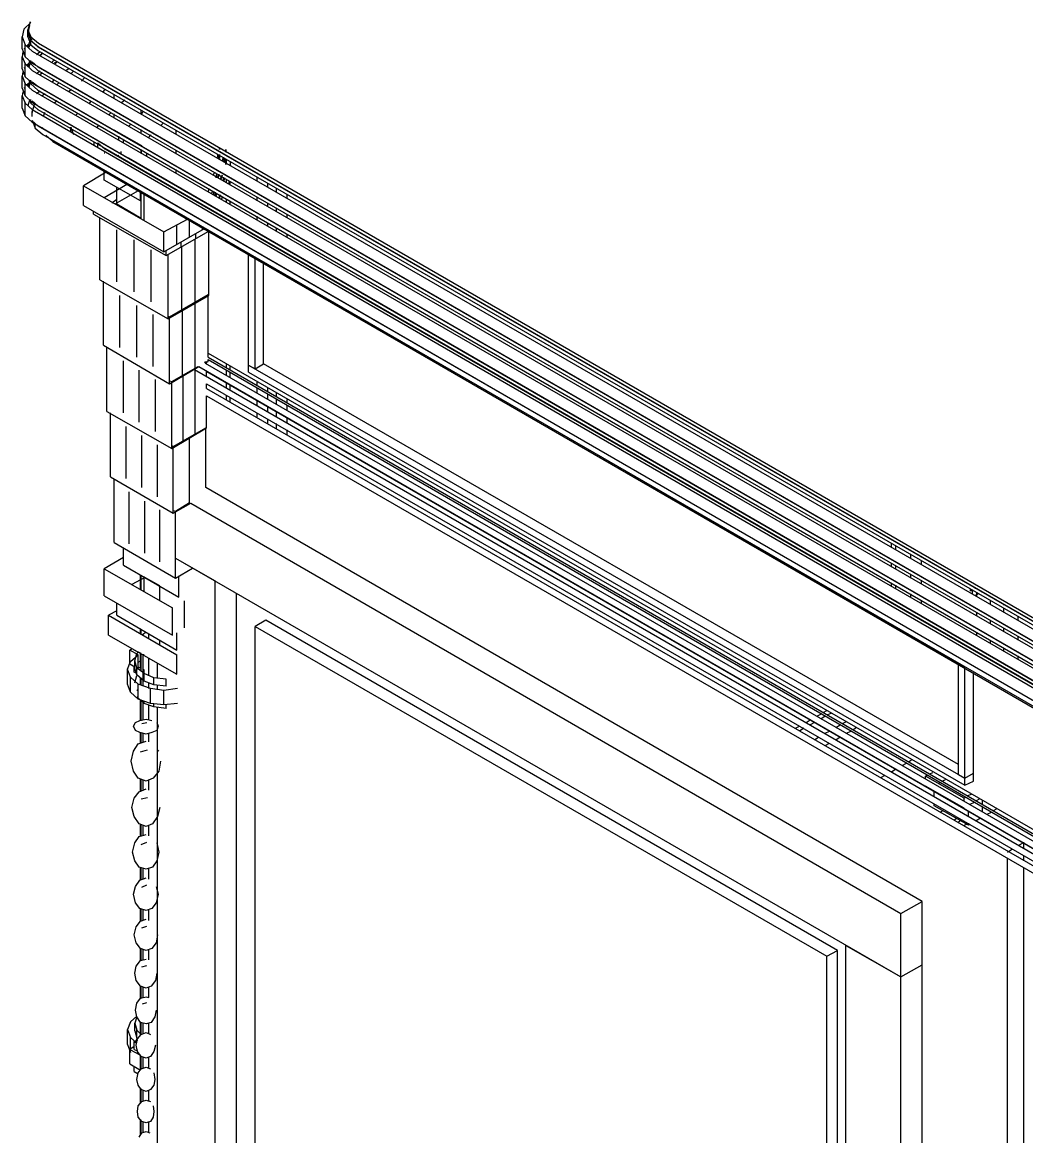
# Model space of a CAD drawing. Header units: inches. Extents: x 0.3 to 16.2, y 0.3 to 11.4.
# Drawn here: x 10.63 to 11.185, y 9.293 to 9.909 of the extents above; entities that cross this region are included whole.
import ezdxf

# ---------------------------------------------------------------- set-up
doc = ezdxf.new("R2010")
doc.units = ezdxf.units.IN
doc.header["$LTSCALE"] = 0.009843
doc.header["$MEASUREMENT"] = 0
doc.layers.add('GEOMETRY', color=7, linetype='Continuous')

msp = doc.modelspace()

# ---------------------------------------------------------------- linework, layer by layer
at = {"layer": 'GEOMETRY'}
for p, q in [((10.63465, 9.90906), (10.63071, 9.90551)), ((10.63425, 9.90945), (10.63307, 9.90512)), ((10.63071, 9.90551), (10.62992, 9.90118)), ((10.63386, 9.90748), (10.63307, 9.90315)), ((10.63307, 9.90512), (10.63465, 9.90118)), ((10.63307, 9.90512), (10.63465, 9.90118)), ((10.63307, 9.90315), (10.63307, 9.90512)), ((10.63307, 9.90315), (10.63465, 9.89921)), ((10.63307, 9.90315), (10.63465, 9.89921)), ((10.63307, 9.90315), (10.63465, 9.89921)), ((10.63307, 9.90118), (10.63307, 9.90315)), ((10.62992, 9.90118), (10.6315, 9.89685)), ((10.62992, 9.90118), (10.6315, 9.89685)), ((10.62992, 9.89449), (10.62992, 9.90118)), ((10.6315, 9.89016), (10.6315, 9.89685)), ((10.6315, 9.89685), (10.63543, 9.89331)), ((10.6315, 9.89685), (10.63543, 9.89331)), ((10.63465, 9.89843), (10.63228, 9.89606)), ((10.63307, 9.90118), (10.63465, 9.89685)), ((10.63386, 9.89843), (10.63307, 9.89528)), ((10.63386, 9.89646), (10.63346, 9.89528)), ((10.63583, 9.90039), (10.63386, 9.89843)), ((10.63465, 9.89724), (10.63386, 9.89646)), ((10.63465, 9.89921), (10.63465, 9.90118)), ((10.63465, 9.90118), (10.63898, 9.89764)), ((10.63465, 9.90118), (10.63898, 9.89764)), ((10.63465, 9.89921), (10.63898, 9.89567)), ((10.63465, 9.89685), (10.63465, 9.89921)), ((10.63465, 9.89921), (10.63858, 9.89567)), ((10.63465, 9.89921), (10.63858, 9.89567)), ((10.63543, 9.89882), (10.63465, 9.89843)), ((10.63465, 9.89685), (10.63858, 9.8937)), ((10.63583, 9.89843), (10.63543, 9.89803)), ((10.63858, 9.89567), (12.9437, 8.56496)), ((10.63858, 9.89567), (12.9437, 8.56496)), ((10.63898, 9.89764), (12.9437, 8.56693)), ((10.63898, 9.89764), (12.9437, 8.56693)), ((10.63898, 9.89567), (12.9437, 8.56496)), ((10.62992, 9.89449), (10.6315, 9.89016)), ((10.63031, 9.89291), (10.62992, 9.89016)), ((10.62992, 9.89016), (10.6315, 9.88622)), ((10.62992, 9.89016), (10.6315, 9.88622)), ((10.62992, 9.88346), (10.62992, 9.89016)), ((10.6315, 9.89488), (10.63071, 9.89449)), ((10.6315, 9.89016), (10.63543, 9.88661)), ((10.63543, 9.89331), (12.94331, 8.56102)), ((10.63543, 9.89331), (12.94331, 8.56102)), ((10.63976, 9.89291), (10.6378, 9.89134)), ((10.63858, 9.8937), (12.9437, 8.56299)), ((10.64134, 9.89213), (10.63976, 9.89094)), ((10.64094, 9.89213), (10.63976, 9.89094)), ((10.64134, 9.89409), (10.64134, 9.89409)), ((10.64291, 9.89331), (10.64252, 9.89331)), ((10.64252, 9.89331), (10.64252, 9.89331)), ((10.64921, 9.88976), (10.64921, 9.88937)), ((10.65236, 9.89016), (10.65236, 9.88976)), ((10.62992, 9.88346), (10.6315, 9.87913)), ((10.6315, 9.88425), (10.63071, 9.88386)), ((10.6315, 9.87913), (10.6315, 9.88622)), ((10.6315, 9.88622), (10.63543, 9.88268)), ((10.6315, 9.88622), (10.63543, 9.88268)), ((10.63465, 9.8874), (10.63228, 9.88543)), ((10.63386, 9.8878), (10.63307, 9.88465)), ((10.63386, 9.88583), (10.63346, 9.88425)), ((10.63386, 9.88819), (10.63465, 9.88622)), ((10.63425, 9.8878), (10.63386, 9.8878)), ((10.63465, 9.88622), (10.63386, 9.88583)), ((10.63465, 9.88622), (10.63465, 9.88819)), ((10.63504, 9.8878), (10.63465, 9.8874)), ((10.63465, 9.88622), (10.63858, 9.88268)), ((10.63543, 9.8874), (10.63858, 9.88465)), ((10.63543, 9.8874), (10.63858, 9.88465)), ((10.63543, 9.8874), (10.63858, 9.88465)), ((10.63543, 9.88661), (12.94331, 8.55433)), ((10.63858, 9.88465), (12.9437, 8.55394)), ((10.63858, 9.88465), (12.9437, 8.55394)), ((10.63858, 9.88465), (12.9437, 8.55394)), ((10.64764, 9.88819), (10.64646, 9.8874)), ((10.64921, 9.8874), (10.64764, 9.88661)), ((10.64921, 9.8874), (10.64803, 9.88622)), ((10.65079, 9.88858), (10.65079, 9.88858)), ((10.65079, 9.88858), (10.65079, 9.88858)), ((10.65551, 9.88346), (10.65433, 9.88268)), ((10.65591, 9.88386), (10.65551, 9.88346)), ((10.65709, 9.88504), (10.65709, 9.88504)), ((10.65984, 9.88346), (10.65984, 9.88346)), ((10.63031, 9.88189), (10.62992, 9.87953)), ((10.62992, 9.87953), (10.6315, 9.8752)), ((10.62992, 9.87953), (10.6315, 9.8752)), ((10.62992, 9.87283), (10.62992, 9.87953)), ((10.6315, 9.87913), (10.63543, 9.87559)), ((10.63386, 9.87677), (10.63307, 9.87362)), ((10.63386, 9.87717), (10.63465, 9.8752)), ((10.63425, 9.87717), (10.63386, 9.87677)), ((10.63465, 9.8752), (10.63465, 9.87717)), ((10.63504, 9.87677), (10.63465, 9.87638)), ((10.63543, 9.88268), (12.94331, 8.55)), ((10.63543, 9.88268), (12.94331, 8.55)), ((10.63976, 9.88228), (10.6378, 9.88071)), ((10.63858, 9.88268), (12.9437, 8.55197)), ((10.64094, 9.8815), (10.63976, 9.88031)), ((10.64134, 9.8811), (10.63976, 9.88031)), ((10.64764, 9.87756), (10.64646, 9.87638)), ((10.65748, 9.8815), (10.65709, 9.8811)), ((10.65827, 9.88228), (10.65748, 9.8815)), ((10.66457, 9.87874), (10.6626, 9.87677)), ((10.66575, 9.87992), (10.66575, 9.87992)), ((10.62992, 9.87283), (10.6315, 9.8685)), ((10.63031, 9.87087), (10.62992, 9.8685)), ((10.6315, 9.87323), (10.63071, 9.87283)), ((10.6315, 9.8685), (10.6315, 9.8752)), ((10.6315, 9.8752), (10.63543, 9.87165)), ((10.6315, 9.8752), (10.63543, 9.87165)), ((10.63465, 9.87638), (10.63228, 9.87441)), ((10.63386, 9.8748), (10.63346, 9.87323)), ((10.63465, 9.87559), (10.63386, 9.8748)), ((10.63465, 9.8752), (10.63858, 9.87165)), ((10.63543, 9.87638), (10.63858, 9.87402)), ((10.63543, 9.87638), (10.63858, 9.87402)), ((10.63543, 9.87638), (10.63858, 9.87402)), ((10.63543, 9.87559), (12.94331, 8.54331)), ((10.63543, 9.87165), (12.94331, 8.53937)), ((10.63543, 9.87165), (12.94331, 8.53937)), ((10.63976, 9.87126), (10.6378, 9.86969)), ((10.63858, 9.87402), (12.9437, 8.54331)), ((10.63858, 9.87402), (12.9437, 8.54331)), ((10.63858, 9.87402), (12.9437, 8.54331)), ((10.63858, 9.87165), (12.9437, 8.54094)), ((10.65039, 9.87598), (10.64921, 9.8748)), ((10.65709, 9.87205), (10.65551, 9.87087)), ((10.67559, 9.87205), (10.67441, 9.87087)), ((10.67717, 9.87362), (10.67717, 9.87323)), ((10.67835, 9.8748), (10.67835, 9.87441)), ((10.68071, 9.87126), (10.68071, 9.87165)), ((10.62992, 9.8685), (10.6315, 9.86457)), ((10.62992, 9.8685), (10.6315, 9.86457)), ((10.62992, 9.86181), (10.62992, 9.8685)), ((10.6315, 9.8685), (10.63543, 9.86496)), ((10.6315, 9.85748), (10.6315, 9.86457)), ((10.6315, 9.86457), (10.63543, 9.86102)), ((10.6315, 9.86457), (10.63543, 9.86102)), ((10.63386, 9.86614), (10.63307, 9.86299)), ((10.63386, 9.86654), (10.63465, 9.86457)), ((10.63425, 9.86614), (10.63386, 9.86614)), ((10.63465, 9.86457), (10.63465, 9.86654)), ((10.63465, 9.86457), (10.63858, 9.86102)), ((10.63543, 9.86575), (10.63858, 9.86299)), ((10.63543, 9.86575), (10.63858, 9.86299)), ((10.63543, 9.86575), (10.63858, 9.86299)), ((10.63543, 9.86496), (12.94331, 8.53268)), ((10.64252, 9.86969), (10.64094, 9.8685)), ((10.64921, 9.86575), (10.64764, 9.86457)), ((10.66811, 9.86575), (10.66693, 9.86457)), ((10.68071, 9.86732), (10.68071, 9.86929)), ((10.68661, 9.86614), (10.68504, 9.86496)), ((10.6878, 9.86732), (10.6878, 9.86732)), ((10.62992, 9.86181), (10.6315, 9.85748)), ((10.63661, 9.86417), (10.63543, 9.85984)), ((10.63543, 9.86102), (12.94331, 8.52835)), ((10.63543, 9.86102), (12.94331, 8.52835)), ((10.63543, 9.85984), (10.63543, 9.85945)), ((10.63543, 9.85984), (10.63543, 9.85945)), ((10.63543, 9.85709), (10.63543, 9.85984)), ((10.63661, 9.86417), (10.63661, 9.86417)), ((10.63858, 9.86299), (12.9437, 8.53228)), ((10.63858, 9.86299), (12.9437, 8.53228)), ((10.63858, 9.86299), (12.9437, 8.53228)), ((10.63858, 9.86102), (12.9437, 8.53031)), ((10.64213, 9.85945), (10.64173, 9.85748)), ((10.66063, 9.85906), (10.65945, 9.85787)), ((10.66063, 9.85906), (10.66063, 9.85906)), ((10.67913, 9.85945), (10.67795, 9.85827)), ((10.68071, 9.85669), (10.68071, 9.85866)), ((10.69567, 9.86299), (10.69567, 9.86299)), ((10.69567, 9.85906), (10.69567, 9.86063)), ((10.69685, 9.85984), (10.69567, 9.85866)), ((10.69843, 9.86142), (10.69843, 9.86102)), ((10.6315, 9.85748), (10.63543, 9.85394)), ((10.63543, 9.85512), (10.63701, 9.85079)), ((10.63543, 9.85472), (10.63858, 9.85197)), ((10.63543, 9.85394), (12.94331, 8.52165)), ((10.63701, 9.85079), (10.63701, 9.85315)), ((10.67205, 9.85236), (10.67126, 9.85118)), ((10.67323, 9.85394), (10.67323, 9.85394)), ((10.69016, 9.85315), (10.68898, 9.85197)), ((10.70787, 9.85354), (10.70669, 9.85236)), ((10.70906, 9.85512), (10.70906, 9.85512)), ((10.63701, 9.85079), (10.64134, 9.84724)), ((10.63858, 9.85197), (12.9437, 8.52126)), ((10.64094, 9.85118), (10.64134, 9.85039)), ((10.64134, 9.84724), (12.9437, 8.51811)), ((10.64291, 9.84685), (10.64685, 9.84331)), ((10.65669, 9.85118), (10.65827, 9.84724)), ((10.65669, 9.85118), (10.65827, 9.84724)), ((10.65669, 9.84882), (10.65669, 9.85118)), ((10.69606, 9.84094), (10.68071, 9.84961)), ((10.68346, 9.84606), (10.68307, 9.84528)), ((10.69567, 9.84803), (10.69567, 9.85)), ((10.70118, 9.84685), (10.7, 9.84567)), ((10.71496, 9.85157), (10.71496, 9.85157)), ((10.71496, 9.84764), (10.71496, 9.84961)), ((10.64685, 9.84331), (12.9437, 8.51732)), ((10.66969, 9.84094), (10.66969, 9.84291)), ((10.67165, 9.84016), (10.67165, 9.84252)), ((10.67165, 9.84252), (10.67559, 9.83937)), ((10.67165, 9.84252), (10.67559, 9.83937)), ((10.68307, 9.84528), (10.68307, 9.84449)), ((10.68543, 9.84291), (10.68583, 9.84331)), ((10.68583, 9.84252), (10.68583, 9.84449)), ((10.69606, 9.84094), (10.69606, 9.84055)), ((10.6752, 9.83701), (10.67559, 9.83701)), ((10.67559, 9.83937), (12.94567, 8.52835)), ((10.67559, 9.83937), (12.94567, 8.52835)), ((10.67717, 9.83819), (10.67756, 9.83858)), ((10.68268, 9.83583), (10.68346, 9.83465)), ((10.68465, 9.83661), (10.68465, 9.8378)), ((10.68465, 9.83386), (10.68465, 9.83465)), ((10.68858, 9.83425), (12.94685, 8.53031)), ((10.68858, 9.83425), (12.94685, 8.53031)), ((10.69567, 9.83898), (10.69567, 9.83661)), ((10.69567, 9.83701), (10.69567, 9.83898)), ((10.69882, 9.83504), (10.69882, 9.83701)), ((10.71496, 9.83661), (10.71496, 9.83858)), ((10.73819, 9.83858), (10.7378, 9.83819)), ((10.7378, 9.83622), (10.7378, 9.83465)), ((10.73858, 9.83583), (10.73819, 9.83425)), ((10.73858, 9.83819), (10.73858, 9.8378)), ((10.73858, 9.83819), (10.73858, 9.8378)), ((10.73858, 9.83583), (10.73898, 9.83386)), ((10.73898, 9.83976), (10.73898, 9.83898)), ((10.73898, 9.83898), (10.73898, 9.83976)), ((10.73898, 9.8378), (10.73898, 9.8378)), ((10.73898, 9.8378), (10.73898, 9.8378)), ((10.73898, 9.83622), (10.73898, 9.83386)), ((10.73898, 9.83386), (10.73898, 9.83622)), ((10.74094, 9.83465), (10.74055, 9.83268)), ((10.74094, 9.83661), (10.74094, 9.83661)), ((10.74173, 9.83622), (10.74134, 9.83622)), ((10.74134, 9.83425), (10.74134, 9.83268)), ((10.74134, 9.83425), (10.74134, 9.83228)), ((10.74173, 9.83622), (10.74173, 9.83622)), ((10.74173, 9.83622), (10.74213, 9.83583)), ((10.74213, 9.83386), (10.74173, 9.83228)), ((10.74213, 9.83386), (10.74173, 9.83189)), ((10.74213, 9.83622), (10.74213, 9.83583)), ((10.74213, 9.83622), (10.74213, 9.83583)), ((10.74213, 9.83583), (10.74213, 9.83583)), ((10.74213, 9.83583), (10.74213, 9.83583)), ((10.74213, 9.83386), (10.74252, 9.83071)), ((10.74213, 9.83386), (10.74252, 9.83189)), ((10.74213, 9.83386), (10.74252, 9.83189)), ((10.74252, 9.83898), (10.74252, 9.8378)), ((10.74252, 9.8374), (10.74252, 9.83898)), ((10.74252, 9.8378), (10.74252, 9.8374)), ((10.74252, 9.8378), (10.74252, 9.8374)), ((10.74252, 9.8378), (10.74252, 9.8374)), ((10.74291, 9.83543), (10.74291, 9.83543)), ((10.74449, 9.83465), (10.74449, 9.83465)), ((10.74449, 9.83465), (10.74449, 9.83465)), ((10.71496, 9.82598), (10.71496, 9.82795)), ((10.74252, 9.83189), (10.74252, 9.83189)), ((10.74252, 9.83071), (10.74252, 9.83189)), ((10.74291, 9.8315), (10.74291, 9.83346)), ((10.74488, 9.83228), (10.74488, 9.83071)), ((10.74488, 9.83228), (10.74488, 9.83071)), ((10.74488, 9.83071), (10.74488, 9.83031)), ((10.74488, 9.83031), (10.74488, 9.83071)), ((10.67638, 9.82638), (10.66378, 9.8189)), ((10.6752, 9.82205), (10.6752, 9.82717)), ((10.69528, 9.81063), (10.6752, 9.82205)), ((10.73622, 9.82638), (10.73543, 9.8248)), ((10.7374, 9.82559), (10.73701, 9.82323)), ((10.73819, 9.8252), (10.7378, 9.82362)), ((10.73858, 9.8252), (10.73819, 9.82323)), ((10.74016, 9.82441), (10.73937, 9.82244)), ((10.74055, 9.8248), (10.73976, 9.82244)), ((10.74055, 9.82598), (10.74055, 9.82598)), ((10.74094, 9.82362), (10.74094, 9.82205)), ((10.74094, 9.82362), (10.74094, 9.82165)), ((10.74173, 9.82323), (10.74134, 9.82165)), ((10.74291, 9.82047), (10.74291, 9.82244)), ((10.74409, 9.82165), (10.74409, 9.82008)), ((10.75984, 9.82559), (10.75984, 9.82559)), ((10.75984, 9.82559), (10.75984, 9.82559)), ((10.75984, 9.82165), (10.75984, 9.82362)), ((10.75984, 9.82165), (10.75984, 9.82362)), ((10.76575, 9.82205), (10.76575, 9.82244)), ((10.66378, 9.8189), (10.70827, 9.79331)), ((10.66378, 9.8189), (10.70827, 9.79331)), ((10.66378, 9.80787), (10.66378, 9.8189)), ((10.68819, 9.81969), (10.6752, 9.8122)), ((10.69409, 9.81614), (10.6811, 9.80866)), ((10.68228, 9.80866), (10.68228, 9.81811)), ((10.69528, 9.81063), (10.69528, 9.81535)), ((10.69567, 9.80039), (10.69567, 9.81535)), ((10.69567, 9.80039), (10.69567, 9.81535)), ((10.73307, 9.81732), (10.73268, 9.81575)), ((10.73504, 9.81614), (10.73465, 9.81457)), ((10.73583, 9.81575), (10.73543, 9.81417)), ((10.73661, 9.81535), (10.73622, 9.81378)), ((10.7374, 9.81693), (10.73701, 9.81654)), ((10.74488, 9.81929), (10.74488, 9.82126)), ((10.76575, 9.81811), (10.76575, 9.82008)), ((10.77047, 9.81929), (10.77047, 9.81969)), ((10.77047, 9.81535), (10.77047, 9.81732)), ((10.77638, 9.81614), (10.77638, 9.81614)), ((10.67953, 9.80945), (10.68228, 9.81142)), ((10.69567, 9.81063), (10.69528, 9.81063)), ((10.69724, 9.79961), (10.69724, 9.81417)), ((10.73701, 9.81496), (10.73661, 9.81339)), ((10.7374, 9.81457), (10.73701, 9.81299)), ((10.73898, 9.81378), (10.73858, 9.8122)), ((10.73937, 9.81378), (10.73898, 9.8122)), ((10.74055, 9.8126), (10.74016, 9.81142)), ((10.74055, 9.81299), (10.74055, 9.8126)), ((10.74291, 9.81102), (10.74252, 9.80984)), ((10.74291, 9.81142), (10.74291, 9.81102)), ((10.74291, 9.80984), (10.74291, 9.81142)), ((10.74488, 9.80866), (10.74488, 9.81063)), ((10.75984, 9.81063), (10.75984, 9.8126)), ((10.75984, 9.81063), (10.75984, 9.8126)), ((10.76575, 9.80748), (10.76575, 9.80945)), ((10.77638, 9.8122), (10.77638, 9.81417)), ((10.66378, 9.80787), (10.70827, 9.78228)), ((10.66929, 9.80315), (10.66929, 9.80472)), ((10.66929, 9.80315), (10.70945, 9.78031)), ((10.69567, 9.80079), (10.68228, 9.80866)), ((10.77047, 9.80472), (10.77047, 9.80669)), ((10.77638, 9.80118), (10.77638, 9.80315)), ((10.67283, 9.76693), (10.67283, 9.80118)), ((10.70827, 9.79331), (10.72126, 9.80039)), ((10.70827, 9.79331), (10.72126, 9.80039)), ((10.71535, 9.78622), (10.71535, 9.79724)), ((10.72244, 9.79055), (10.72244, 9.8)), ((10.75984, 9.8), (10.75984, 9.80197)), ((10.75984, 9.8), (10.75984, 9.80197)), ((10.76575, 9.79646), (10.76575, 9.79843)), ((10.68228, 9.76575), (10.68228, 9.79449)), ((10.70827, 9.78228), (10.73071, 9.79528)), ((10.70827, 9.78228), (10.70827, 9.79331)), ((10.70945, 9.78031), (10.73307, 9.7937)), ((10.72598, 9.78976), (10.72598, 9.79252)), ((10.72953, 9.79449), (10.72953, 9.79567)), ((10.73307, 9.75827), (10.73307, 9.7937)), ((10.77047, 9.7937), (10.77047, 9.79567)), ((10.77638, 9.79055), (10.77638, 9.79213)), ((10.69173, 9.76024), (10.69173, 9.78898)), ((10.71772, 9.78504), (10.71772, 9.7878)), ((10.71811, 9.74961), (10.71811, 9.78504)), ((10.72559, 9.75394), (10.72559, 9.78937)), ((10.70118, 9.75472), (10.70118, 9.78346)), ((10.70945, 9.78031), (10.70945, 9.78307)), ((10.71063, 9.74528), (10.71063, 9.78071)), ((10.75512, 9.78071), (11.15118, 9.55236)), ((10.75512, 9.78071), (10.75866, 9.77874)), ((10.75512, 9.78071), (10.75866, 9.77874)), ((10.75512, 9.71969), (10.75512, 9.78071)), ((10.75866, 9.71772), (10.75866, 9.77874)), ((10.76339, 9.72047), (10.76339, 9.77598)), ((10.67283, 9.76693), (10.71063, 9.74528)), ((10.6748, 9.73071), (10.6748, 9.76614)), ((10.68386, 9.72953), (10.68386, 9.75827)), ((10.71063, 9.74528), (10.73307, 9.75827)), ((10.71142, 9.74646), (10.73268, 9.75866)), ((10.71142, 9.74646), (10.73268, 9.75866)), ((10.72559, 9.71772), (10.72559, 9.75433)), ((10.73268, 9.72402), (10.73268, 9.75866)), ((10.69331, 9.72402), (10.69331, 9.75276)), ((10.70236, 9.7189), (10.70236, 9.74764)), ((10.7185, 9.71339), (10.7185, 9.75039)), ((10.71063, 9.74685), (10.71142, 9.74646)), ((10.71063, 9.74685), (10.71142, 9.74646)), ((10.71142, 9.70945), (10.71142, 9.74646)), ((10.6748, 9.73071), (10.71142, 9.70945)), ((10.67677, 9.69409), (10.67677, 9.72953)), ((10.73268, 9.72638), (12.89606, 8.47717)), ((10.73268, 9.72402), (12.89606, 8.4748)), ((10.73268, 9.72402), (12.89606, 8.4748)), ((10.73268, 9.72283), (12.89606, 8.47362)), ((10.73268, 9.72165), (10.73268, 9.72283)), ((10.68583, 9.69331), (10.68583, 9.72205)), ((10.69449, 9.68819), (10.69449, 9.71693)), ((10.71142, 9.70945), (10.72756, 9.7189)), ((10.7126, 9.71063), (10.72717, 9.7189)), ((10.7126, 9.71063), (10.72717, 9.7189)), ((10.7252, 9.71732), (12.89606, 8.46417)), ((10.7252, 9.71732), (12.89606, 8.46417)), ((10.72559, 9.6811), (10.72559, 9.71811)), ((10.72756, 9.7189), (12.89606, 8.46693)), ((10.73071, 9.72126), (10.73189, 9.72165)), ((10.73071, 9.72126), (10.73189, 9.72165)), ((10.7311, 9.72087), (10.73268, 9.72165)), ((10.7311, 9.72087), (12.89606, 8.47087)), ((10.7311, 9.72087), (12.89606, 8.47087)), ((10.73189, 9.72047), (10.73189, 9.72165)), ((10.74291, 9.71811), (10.74291, 9.72008)), ((10.74488, 9.71693), (10.74488, 9.7189)), ((10.75512, 9.71969), (11.15118, 9.49134)), ((10.75512, 9.71969), (11.15118, 9.49134)), ((10.75512, 9.71969), (10.75866, 9.71772)), ((10.75512, 9.71575), (10.75512, 9.71969)), ((10.75866, 9.71772), (10.76339, 9.72047)), ((11.14764, 9.49882), (10.76339, 9.72047)), ((10.70354, 9.68307), (10.70354, 9.71181)), ((10.71142, 9.71102), (10.7126, 9.71063)), ((10.71142, 9.71102), (10.7126, 9.71063)), ((10.7126, 9.67362), (10.7126, 9.71063)), ((10.7189, 9.67756), (10.7189, 9.71417)), ((10.73189, 9.71614), (12.89606, 8.46693)), ((10.73189, 9.71339), (10.73189, 9.71614)), ((10.74291, 9.71378), (10.74291, 9.71654)), ((10.74488, 9.71299), (10.74488, 9.71575)), ((10.75512, 9.71575), (11.15118, 9.4874)), ((10.73189, 9.70945), (12.89606, 8.45984)), ((10.73189, 9.70945), (12.89606, 8.45984)), ((10.73189, 9.70669), (10.73189, 9.70945)), ((10.73189, 9.70669), (12.89606, 8.45748)), ((10.73189, 9.70669), (12.89606, 8.45748)), ((10.74291, 9.70709), (10.74291, 9.70984)), ((10.74488, 9.70591), (10.74488, 9.70866)), ((10.75984, 9.70827), (10.75984, 9.71024)), ((10.75984, 9.70827), (10.75984, 9.71024)), ((10.75984, 9.70433), (10.75984, 9.70709)), ((10.75984, 9.70433), (10.75984, 9.70709)), ((10.76575, 9.70472), (10.76575, 9.70709)), ((10.77047, 9.70197), (10.77047, 9.70433)), ((10.73189, 9.70276), (12.89606, 8.45315)), ((10.73189, 9.68504), (10.73189, 9.70276)), ((10.74291, 9.70039), (10.74291, 9.70315)), ((10.74488, 9.69921), (10.74488, 9.70197)), ((10.75984, 9.69724), (10.75984, 9.7)), ((10.75984, 9.69724), (10.75984, 9.7)), ((10.76575, 9.70079), (10.76575, 9.70354)), ((10.77047, 9.69803), (10.77047, 9.70079)), ((10.77638, 9.69882), (10.77638, 9.70079)), ((10.67677, 9.69409), (10.7126, 9.67362)), ((10.67874, 9.65787), (10.67874, 9.69331)), ((10.75984, 9.69055), (10.75984, 9.69331)), ((10.75984, 9.69055), (10.75984, 9.69331)), ((10.76575, 9.69409), (10.76575, 9.69685)), ((10.77047, 9.69134), (10.77047, 9.69409)), ((10.77638, 9.69488), (10.77638, 9.69724)), ((10.6874, 9.65709), (10.6874, 9.68583)), ((10.76575, 9.6874), (10.76575, 9.68976)), ((10.77047, 9.68465), (10.77047, 9.6874)), ((10.77638, 9.6878), (10.77638, 9.69055)), ((10.69606, 9.65197), (10.69606, 9.68071)), ((10.7126, 9.67362), (10.73189, 9.68504)), ((10.71339, 9.6748), (10.7315, 9.68504)), ((10.71339, 9.6748), (10.7315, 9.68504)), ((10.72244, 9.64291), (10.72244, 9.67992)), ((10.7315, 9.65197), (10.7315, 9.68504)), ((10.77638, 9.6811), (10.77638, 9.68386)), ((10.70472, 9.64685), (10.70472, 9.67559)), ((10.7126, 9.6752), (10.71339, 9.6748)), ((10.7126, 9.6752), (10.71339, 9.6748)), ((10.71339, 9.6378), (10.71339, 9.6748)), ((10.67874, 9.65787), (10.71339, 9.6378)), ((10.68071, 9.62165), (10.68071, 9.65669)), ((10.68898, 9.62087), (10.68898, 9.64961)), ((11.12756, 9.42323), (10.7315, 9.65197)), ((10.69764, 9.61575), (10.69764, 9.64449)), ((10.71339, 9.6378), (10.72323, 9.64331)), ((10.71457, 9.63898), (10.72244, 9.6437)), ((10.71457, 9.63898), (10.72244, 9.6437)), ((10.72283, 9.6437), (10.72283, 9.6437)), ((10.72323, 9.64331), (11.11575, 9.41654)), ((10.72323, 9.64331), (11.11575, 9.41654)), ((10.70591, 9.61102), (10.70591, 9.63976)), ((10.71339, 9.63937), (10.71457, 9.63898)), ((10.71339, 9.63937), (10.71457, 9.63898)), ((10.71457, 9.60197), (10.71457, 9.63898)), ((10.68071, 9.62165), (10.71457, 9.60197)), ((10.68583, 9.60906), (10.68583, 9.6185)), ((11.11063, 9.62323), (11.11063, 9.62323)), ((11.11063, 9.61929), (11.11063, 9.62087)), ((11.11299, 9.62165), (11.11299, 9.62165)), ((11.11299, 9.61772), (11.11299, 9.61969)), ((10.68583, 9.61339), (10.6752, 9.60709)), ((10.71457, 9.61299), (11.11575, 9.3815)), ((10.71457, 9.61299), (10.73661, 9.60039)), ((10.71457, 9.61299), (10.73661, 9.60039)), ((11.12126, 9.61693), (11.12126, 9.61693)), ((11.12126, 9.61299), (11.12126, 9.61496)), ((11.12717, 9.61339), (11.12717, 9.61378)), ((11.12717, 9.61339), (11.12717, 9.61378)), ((10.6752, 9.60709), (10.71299, 9.58543)), ((10.6752, 9.60709), (10.71299, 9.58543)), ((10.6752, 9.59213), (10.6752, 9.60709)), ((10.68583, 9.60906), (10.71654, 9.59134)), ((10.71457, 9.60197), (10.72402, 9.60748)), ((11.11063, 9.60827), (11.11063, 9.61024)), ((11.11299, 9.60709), (11.11299, 9.60866)), ((11.12717, 9.60945), (11.12717, 9.61142)), ((11.12717, 9.60945), (11.12717, 9.61142)), ((10.69764, 9.60236), (10.69055, 9.59843)), ((10.69528, 9.59567), (10.69528, 9.60354)), ((10.69567, 9.59567), (10.69567, 9.60354)), ((10.69567, 9.59567), (10.69567, 9.60354)), ((10.69567, 9.59528), (10.69567, 9.60354)), ((10.69724, 9.59449), (10.69724, 9.60276)), ((10.70591, 9.59764), (10.69764, 9.60236)), ((10.71654, 9.59134), (10.71654, 9.60315)), ((10.73661, 9.04646), (10.73661, 9.60039)), ((11.12126, 9.60197), (11.12126, 9.60394)), ((11.12717, 9.59882), (11.12717, 9.60079)), ((11.12717, 9.59882), (11.12717, 9.60079)), ((10.70591, 9.58937), (10.70591, 9.59764)), ((10.74843, 9.05315), (10.74843, 9.5937)), ((11.11063, 9.59724), (11.11063, 9.59921)), ((11.11299, 9.59606), (11.11299, 9.59803)), ((11.15433, 9.59803), (11.15433, 9.59803)), ((11.15433, 9.59488), (11.15433, 9.59606)), ((11.15433, 9.59488), (11.15512, 9.59528)), ((11.15551, 9.59331), (11.15551, 9.59567)), ((11.15669, 9.59646), (11.15709, 9.59646)), ((11.15669, 9.59646), (11.15709, 9.59646)), ((11.15669, 9.59646), (11.15709, 9.59646)), ((11.15787, 9.59606), (11.15787, 9.59606)), ((11.15787, 9.59606), (11.15787, 9.59606)), ((11.15787, 9.59213), (11.15787, 9.5937)), ((11.15787, 9.59213), (11.15787, 9.5937)), ((11.16024, 9.59449), (11.16063, 9.59449)), ((10.6752, 9.59213), (10.71299, 9.57047)), ((10.68228, 9.5815), (10.68228, 9.58819)), ((10.71969, 9.57441), (10.71969, 9.58937)), ((11.12126, 9.59134), (11.12126, 9.59331)), ((11.12717, 9.5878), (11.12717, 9.58976)), ((11.12717, 9.5878), (11.12717, 9.58976)), ((11.15709, 9.59252), (11.15866, 9.59331)), ((11.16535, 9.59134), (11.16535, 9.59173)), ((11.16535, 9.5874), (11.16535, 9.58937)), ((11.17283, 9.58701), (11.17283, 9.5874)), ((10.68228, 9.58386), (10.67756, 9.5815)), ((10.67756, 9.5815), (10.71535, 9.55945)), ((10.67756, 9.5815), (10.71535, 9.55945)), ((10.67756, 9.57047), (10.67756, 9.5815)), ((10.68228, 9.5815), (10.71535, 9.5622)), ((10.71299, 9.57047), (10.71299, 9.58543)), ((11.15787, 9.5811), (11.15787, 9.58307)), ((11.15787, 9.5811), (11.15787, 9.58307)), ((11.17283, 9.58307), (11.17283, 9.58504)), ((11.18071, 9.58268), (11.18071, 9.58268)), ((10.76457, 9.57874), (10.75866, 9.5752)), ((10.75866, 9.5752), (11.0748, 9.39291)), ((10.75866, 9.5752), (11.0748, 9.39291)), ((10.75866, 9.05945), (10.75866, 9.5752)), ((11.08071, 9.39606), (10.76457, 9.57874)), ((11.16535, 9.57677), (11.16535, 9.57874)), ((11.18071, 9.57874), (11.18071, 9.58071)), ((10.67756, 9.57047), (10.71535, 9.54882)), ((10.69528, 9.57126), (10.69528, 9.57402)), ((10.69528, 9.57126), (10.69528, 9.57402)), ((10.69567, 9.57087), (10.69567, 9.57362)), ((10.69567, 9.57087), (10.69567, 9.57362)), ((10.69567, 9.57087), (10.69567, 9.57362)), ((10.69646, 9.57047), (10.69685, 9.57087)), ((10.69685, 9.57087), (10.69803, 9.57205)), ((10.7, 9.5685), (10.7, 9.57126)), ((10.71535, 9.5622), (10.71535, 9.57165)), ((11.15787, 9.57008), (11.15787, 9.57205)), ((11.15787, 9.57008), (11.15787, 9.57205)), ((11.17283, 9.57244), (11.17283, 9.57402)), ((11.18071, 9.56772), (11.18071, 9.56969)), ((10.68937, 9.5622), (10.69055, 9.56299)), ((10.70591, 9.56496), (10.70591, 9.56772)), ((11.16535, 9.56575), (11.16535, 9.56772)), ((11.17283, 9.56142), (11.17283, 9.56339)), ((10.69409, 9.55945), (10.68937, 9.5622)), ((10.69409, 9.55945), (10.68937, 9.5622)), ((10.68937, 9.55433), (10.68937, 9.5622)), ((10.68976, 9.55591), (10.69409, 9.55945)), ((10.69567, 9.56024), (10.69173, 9.5622)), ((10.69213, 9.5563), (10.69331, 9.56024)), ((10.69331, 9.56024), (10.69409, 9.56102)), ((10.69409, 9.55157), (10.69409, 9.55945)), ((10.69528, 9.55197), (10.69528, 9.56024)), ((10.69528, 9.55197), (10.69528, 9.56024)), ((10.69567, 9.55197), (10.69567, 9.56024)), ((10.69567, 9.55197), (10.69567, 9.56024)), ((10.69567, 9.55039), (10.69567, 9.56024)), ((10.69567, 9.55197), (10.69567, 9.56024)), ((10.69685, 9.54213), (10.69685, 9.55945)), ((10.69724, 9.55945), (10.69685, 9.55945)), ((10.7, 9.54803), (10.7, 9.55748)), ((10.7, 9.54803), (10.7, 9.55748)), ((10.71535, 9.54882), (10.71535, 9.55945)), ((11.18071, 9.55709), (11.18071, 9.55906)), ((10.68819, 9.55157), (10.68976, 9.55591)), ((10.68976, 9.54724), (10.68819, 9.55157)), ((10.68976, 9.54724), (10.68819, 9.55157)), ((10.68819, 9.54331), (10.68819, 9.55157)), ((10.69213, 9.55276), (10.68937, 9.55433)), ((10.69173, 9.55), (10.69173, 9.55276)), ((10.69331, 9.55236), (10.69213, 9.5563)), ((10.69331, 9.55236), (10.69213, 9.5563)), ((10.69213, 9.55197), (10.69213, 9.5563)), ((10.69331, 9.54843), (10.69213, 9.55197)), ((10.69724, 9.54921), (10.69331, 9.55236)), ((10.69331, 9.54843), (10.69331, 9.55236)), ((10.69724, 9.54921), (10.69331, 9.55236)), ((10.69409, 9.55157), (10.69331, 9.55197)), ((10.69409, 9.55551), (10.69528, 9.5563)), ((10.69567, 9.55197), (10.69409, 9.55276)), ((10.69567, 9.55197), (10.69409, 9.55276)), ((10.69724, 9.55118), (10.69685, 9.55118)), ((10.69685, 9.55079), (10.69724, 9.55118)), ((10.69724, 9.55118), (10.69685, 9.55118)), ((10.69724, 9.54724), (10.69724, 9.55118)), ((10.70472, 9.54685), (10.70472, 9.55472)), ((11.14764, 9.55433), (11.15118, 9.55236)), ((11.14764, 9.55433), (11.15118, 9.55236)), ((11.14764, 9.49331), (11.14764, 9.55433)), ((11.15118, 9.49134), (11.15118, 9.55236)), ((10.69409, 9.54331), (10.68976, 9.54724)), ((10.68976, 9.53898), (10.68976, 9.54724)), ((10.69409, 9.54331), (10.68976, 9.54724)), ((10.69331, 9.54921), (10.69173, 9.55)), ((10.69213, 9.54409), (10.69331, 9.54803)), ((10.69724, 9.54488), (10.69331, 9.54843)), ((10.69331, 9.54803), (10.6937, 9.54803)), ((10.69528, 9.54291), (10.69528, 9.54646)), ((10.69528, 9.54291), (10.69528, 9.54646)), ((10.69567, 9.54291), (10.69567, 9.54646)), ((10.69567, 9.54291), (10.69567, 9.54646)), ((10.69567, 9.54291), (10.69567, 9.54606)), ((10.69567, 9.54291), (10.69567, 9.54606)), ((10.70276, 9.54685), (10.69724, 9.54921)), ((10.69724, 9.54488), (10.69724, 9.54921)), ((10.70276, 9.54685), (10.69724, 9.54921)), ((10.70276, 9.54291), (10.69724, 9.54488)), ((10.70945, 9.54606), (10.70276, 9.54685)), ((10.70276, 9.54291), (10.70276, 9.54685)), ((10.70945, 9.54606), (10.70276, 9.54685)), ((10.70945, 9.54213), (10.70945, 9.54606)), ((11.15591, 9.49409), (11.15591, 9.54961)), ((10.68976, 9.53898), (10.68819, 9.54331)), ((10.69409, 9.53504), (10.68976, 9.53898)), ((10.69409, 9.53937), (10.69331, 9.54016)), ((10.69409, 9.53937), (10.69331, 9.54016)), ((10.70079, 9.54094), (10.69409, 9.54331)), ((10.69409, 9.53504), (10.69409, 9.54331)), ((10.70079, 9.54094), (10.69409, 9.54331)), ((10.7, 9.54094), (10.7, 9.5437)), ((10.7, 9.54094), (10.7, 9.5437)), ((10.70827, 9.53976), (10.70079, 9.54094)), ((10.70079, 9.53268), (10.70079, 9.54094)), ((10.70827, 9.53976), (10.70079, 9.54094)), ((10.70945, 9.54213), (10.70276, 9.54291)), ((10.70472, 9.54016), (10.70472, 9.54252)), ((10.71575, 9.54094), (10.70827, 9.53976)), ((10.71575, 9.54094), (10.70827, 9.53976)), ((10.70827, 9.53189), (10.70827, 9.53976)), ((10.69724, 9.53268), (10.69331, 9.53622)), ((10.70079, 9.53268), (10.69409, 9.53504)), ((10.69528, 9.52362), (10.69528, 9.53425)), ((10.69528, 9.52362), (10.69528, 9.53425)), ((10.69567, 9.52362), (10.69567, 9.53425)), ((10.69567, 9.52362), (10.69567, 9.53425)), ((10.69567, 9.52362), (10.69567, 9.53386)), ((10.69567, 9.52362), (10.69567, 9.53386)), ((10.69685, 9.52362), (10.69685, 9.53425)), ((10.69724, 9.53268), (10.69724, 9.53386)), ((10.70276, 9.53071), (10.69724, 9.53268)), ((10.70827, 9.53189), (10.70079, 9.53268)), ((10.70276, 9.53071), (10.70276, 9.53228)), ((10.71575, 9.53268), (10.70827, 9.53189)), ((10.70945, 9.52992), (10.70945, 9.53189)), ((10.7, 9.52362), (10.7, 9.5315)), ((10.7, 9.52362), (10.7, 9.5315)), ((10.70945, 9.52992), (10.70276, 9.53071)), ((10.70472, 9.1122), (10.70472, 9.53031)), ((11.06929, 9.52559), (11.07165, 9.52677)), ((11.07402, 9.52559), (11.07165, 9.52402)), ((11.07283, 9.52756), (11.0748, 9.52874)), ((11.07717, 9.52717), (11.0752, 9.52638)), ((10.69134, 9.52008), (10.69252, 9.52205)), ((10.69252, 9.51772), (10.69134, 9.52008)), ((10.69252, 9.52205), (10.69488, 9.52323)), ((10.69488, 9.52323), (10.69843, 9.52402)), ((10.69606, 9.52165), (10.69882, 9.52205)), ((10.69843, 9.52402), (10.70157, 9.52323)), ((10.70433, 9.52205), (10.70512, 9.52008)), ((10.70512, 9.52008), (10.70433, 9.51772)), ((11.05748, 9.5189), (11.05984, 9.52008)), ((11.06339, 9.52205), (11.06575, 9.52362)), ((11.06811, 9.52205), (11.06575, 9.52087)), ((11.07992, 9.51929), (11.08228, 9.52087)), ((11.07992, 9.51929), (11.08228, 9.52087)), ((11.08346, 9.52165), (11.08543, 9.52244)), ((11.08346, 9.52165), (11.08543, 9.52244)), ((10.69488, 9.51654), (10.69252, 9.51772)), ((10.69843, 9.51575), (10.69488, 9.51654)), ((10.69528, 9.51063), (10.69528, 9.51614)), ((10.69528, 9.51063), (10.69528, 9.51614)), ((10.69567, 9.51102), (10.69567, 9.51614)), ((10.69567, 9.51102), (10.69567, 9.51614)), ((10.69567, 9.51102), (10.69567, 9.51614)), ((10.69567, 9.51102), (10.69567, 9.51614)), ((10.69685, 9.51142), (10.69685, 9.51614)), ((10.70157, 9.51654), (10.69843, 9.51575)), ((10.7, 9.51142), (10.7, 9.51614)), ((10.7, 9.51142), (10.7, 9.51614)), ((10.70433, 9.51772), (10.70157, 9.51654)), ((11.0622, 9.5189), (11.05984, 9.51732)), ((11.06811, 9.5126), (11.07047, 9.51417)), ((11.06811, 9.5126), (11.07047, 9.51417)), ((11.07402, 9.51614), (11.07638, 9.51732)), ((11.07402, 9.51614), (11.07638, 9.51732)), ((11.07992, 9.5126), (11.08228, 9.51417)), ((11.07992, 9.5126), (11.08228, 9.51417)), ((11.07992, 9.5126), (11.08228, 9.51417)), ((11.08583, 9.51614), (11.08819, 9.51732)), ((11.08583, 9.51614), (11.08819, 9.51732)), ((11.08583, 9.51614), (11.08819, 9.51732)), ((11.08937, 9.51811), (11.09094, 9.51929)), ((11.08937, 9.51811), (11.09094, 9.51929)), ((11.08937, 9.51811), (11.09094, 9.51929)), ((10.69134, 9.5063), (10.69409, 9.51024)), ((10.69409, 9.51024), (10.69843, 9.51181)), ((10.69528, 9.50591), (10.69921, 9.50709)), ((10.70472, 9.50709), (10.70551, 9.5063)), ((11.07402, 9.50945), (11.07638, 9.51063)), ((11.07402, 9.50945), (11.07638, 9.51063)), ((11.07402, 9.50945), (11.07638, 9.51063)), ((10.69016, 9.50079), (10.69134, 9.5063)), ((11.12008, 9.50039), (11.12165, 9.50157)), ((10.69134, 9.49528), (10.69016, 9.50079)), ((10.69409, 9.49134), (10.69134, 9.49528)), ((10.70551, 9.49528), (10.70236, 9.49134)), ((10.7063, 9.50079), (10.70551, 9.49528)), ((11.11063, 9.49488), (11.11299, 9.49646)), ((11.11654, 9.49843), (11.1189, 9.49961)), ((10.69843, 9.48976), (10.69409, 9.49134)), ((10.69528, 9.48425), (10.69528, 9.49094)), ((10.69528, 9.48425), (10.69528, 9.49094)), ((10.69567, 9.48425), (10.69567, 9.49094)), ((10.69567, 9.48425), (10.69567, 9.49094)), ((10.69567, 9.48465), (10.69567, 9.49094)), ((10.69567, 9.48465), (10.69567, 9.49094)), ((10.69685, 9.48504), (10.69685, 9.49055)), ((10.70236, 9.49134), (10.69843, 9.48976)), ((10.7, 9.48465), (10.7, 9.49055)), ((10.7, 9.48465), (10.7, 9.49055)), ((11.10472, 9.49173), (11.10709, 9.49291)), ((11.12953, 9.49252), (11.13071, 9.49291)), ((11.15079, 9.48031), (11.12953, 9.49252)), ((11.15079, 9.48031), (11.12953, 9.49252)), ((11.12953, 9.49094), (11.12953, 9.49252)), ((11.13189, 9.4937), (11.13346, 9.49449)), ((11.13661, 9.48819), (11.1374, 9.48898)), ((11.13858, 9.48976), (11.14055, 9.49055)), ((11.14764, 9.49331), (11.15118, 9.49134)), ((11.15118, 9.49134), (11.15591, 9.49409)), ((11.15118, 9.49134), (11.15591, 9.49409)), ((11.15118, 9.49134), (11.15591, 9.49409)), ((11.15118, 9.4874), (11.15118, 9.49134)), ((11.15118, 9.4874), (11.15591, 9.48976)), ((11.15591, 9.48976), (11.15591, 9.49409)), ((10.69173, 9.48031), (10.69449, 9.48386)), ((10.69449, 9.48386), (10.69843, 9.48543)), ((11.15079, 9.4748), (11.12953, 9.48701)), ((11.13425, 9.4815), (11.13425, 9.48386)), ((10.69055, 9.4752), (10.69173, 9.48031)), ((10.69567, 9.47992), (10.69921, 9.48071)), ((11.13425, 9.47598), (11.13425, 9.47717)), ((11.15157, 9.48071), (11.15079, 9.48031)), ((11.15157, 9.48071), (11.15079, 9.48031)), ((11.15157, 9.48071), (11.15079, 9.48031)), ((11.15079, 9.47874), (11.15079, 9.48031)), ((11.15472, 9.48228), (11.15276, 9.4815)), ((11.15472, 9.48228), (11.15276, 9.4815)), ((11.15472, 9.48228), (11.15276, 9.4815)), ((11.1563, 9.47795), (11.15394, 9.47677)), ((11.1563, 9.47795), (11.15394, 9.47677)), ((11.1563, 9.47795), (11.15394, 9.47677)), ((11.15945, 9.47992), (11.15748, 9.47874)), ((11.15945, 9.47992), (11.15748, 9.47874)), ((11.15945, 9.47992), (11.15748, 9.47874)), ((11.16102, 9.47677), (11.16102, 9.47874)), ((10.69173, 9.47008), (10.69055, 9.4752)), ((10.70591, 9.4752), (10.70472, 9.47008)), ((11.15315, 9.46535), (11.13425, 9.47598)), ((11.13898, 9.47323), (11.1374, 9.47244)), ((11.15315, 9.47047), (11.15315, 9.47323)), ((11.16102, 9.47283), (11.16102, 9.4752)), ((11.16575, 9.47244), (11.16339, 9.47126)), ((11.1689, 9.47441), (11.16693, 9.47323)), ((10.69449, 9.46614), (10.69173, 9.47008)), ((10.69843, 9.46457), (10.69449, 9.46614)), ((10.69528, 9.45906), (10.69528, 9.46575)), ((10.69528, 9.45906), (10.69528, 9.46575)), ((10.69567, 9.45906), (10.69567, 9.46575)), ((10.69567, 9.45906), (10.69567, 9.46575)), ((10.69567, 9.45945), (10.69567, 9.46575)), ((10.69567, 9.45945), (10.69567, 9.46575)), ((10.69685, 9.45984), (10.69685, 9.46535)), ((10.70197, 9.46614), (10.69843, 9.46457)), ((10.7, 9.45945), (10.7, 9.46535)), ((10.7, 9.45945), (10.7, 9.46535)), ((10.70472, 9.47008), (10.70197, 9.46614)), ((11.14646, 9.4689), (11.14528, 9.46811)), ((11.14882, 9.46772), (11.14764, 9.46693)), ((11.15197, 9.46575), (11.15039, 9.46496)), ((11.15315, 9.46535), (11.15315, 9.46654)), ((11.15394, 9.46575), (11.15315, 9.46535)), ((11.15984, 9.46929), (11.15748, 9.46772)), ((10.69213, 9.45551), (10.69449, 9.45906)), ((10.69449, 9.45906), (10.69843, 9.46024)), ((10.69094, 9.45039), (10.69213, 9.45551)), ((10.69567, 9.45472), (10.69882, 9.45591)), ((10.70433, 9.45551), (10.70551, 9.45039)), ((11.1748, 9.45039), (11.17756, 9.45236)), ((11.1748, 9.45039), (11.17756, 9.45236)), ((11.1811, 9.45433), (11.18346, 9.45551)), ((11.1811, 9.45433), (11.18346, 9.45551)), ((11.18386, 9.45276), (11.18386, 9.45591)), ((10.69213, 9.44567), (10.69094, 9.45039)), ((10.69449, 9.44213), (10.69213, 9.44567)), ((10.70433, 9.44567), (10.70197, 9.44213)), ((10.70551, 9.45039), (10.70433, 9.44567)), ((11.1748, 8.71732), (11.1748, 9.44724)), ((11.18386, 9.44567), (11.18386, 9.44843)), ((10.69843, 9.44094), (10.69449, 9.44213)), ((10.69528, 9.43504), (10.69528, 9.44173)), ((10.69528, 9.43504), (10.69528, 9.44173)), ((10.69567, 9.43504), (10.69567, 9.44173)), ((10.69567, 9.43504), (10.69567, 9.44173)), ((10.69567, 9.43543), (10.69567, 9.44173)), ((10.69567, 9.43543), (10.69567, 9.44173)), ((10.69685, 9.43583), (10.69685, 9.44134)), ((10.70197, 9.44213), (10.69843, 9.44094)), ((10.7, 9.43543), (10.7, 9.44134)), ((10.7, 9.43543), (10.7, 9.44134)), ((11.18386, 8.72283), (11.18386, 9.44173)), ((10.69252, 9.4315), (10.69488, 9.43504)), ((10.69488, 9.43504), (10.69843, 9.43622)), ((10.69134, 9.42717), (10.69252, 9.4315)), ((10.69252, 9.42244), (10.69134, 9.42717)), ((10.69606, 9.4311), (10.69882, 9.43228)), ((10.70394, 9.4315), (10.70512, 9.42717)), ((10.70512, 9.42717), (10.70394, 9.42244)), ((10.69488, 9.41929), (10.69252, 9.42244)), ((10.70394, 9.42244), (10.70157, 9.41929)), ((11.11575, 9.41654), (11.12756, 9.42323)), ((11.11575, 9.41654), (11.12756, 9.42323)), ((11.12756, 9.38819), (11.12756, 9.42323)), ((10.69843, 9.41811), (10.69488, 9.41929)), ((10.69528, 9.4122), (10.69528, 9.4189)), ((10.69528, 9.4122), (10.69528, 9.4189)), ((10.69567, 9.4122), (10.69567, 9.4189)), ((10.69567, 9.4122), (10.69567, 9.4189)), ((10.69567, 9.4122), (10.69567, 9.4189)), ((10.69567, 9.4122), (10.69567, 9.4189)), ((10.69685, 9.41299), (10.69685, 9.4185)), ((10.70157, 9.41929), (10.69843, 9.41811)), ((10.7, 9.4126), (10.7, 9.4185)), ((10.7, 9.4126), (10.7, 9.4185)), ((11.11575, 9.3815), (11.11575, 9.41654)), ((10.69173, 9.40472), (10.69291, 9.40906)), ((10.69291, 9.40906), (10.69528, 9.4122)), ((10.69528, 9.4122), (10.69843, 9.41339)), ((10.69606, 9.40866), (10.69882, 9.40945)), ((10.69291, 9.40039), (10.69173, 9.40472)), ((10.70472, 9.40472), (10.70394, 9.40039)), ((10.69528, 9.39724), (10.69291, 9.40039)), ((10.69843, 9.39606), (10.69528, 9.39724)), ((10.69528, 9.39055), (10.69528, 9.39724)), ((10.69528, 9.39055), (10.69528, 9.39724)), ((10.69567, 9.39055), (10.69567, 9.39724)), ((10.69567, 9.39055), (10.69567, 9.39724)), ((10.69567, 9.39055), (10.69567, 9.39724)), ((10.69567, 9.39055), (10.69567, 9.39724)), ((10.69685, 9.39094), (10.69685, 9.39685)), ((10.70157, 9.39724), (10.69843, 9.39606)), ((10.7, 9.39094), (10.7, 9.39685)), ((10.7, 9.39094), (10.7, 9.39685)), ((10.70394, 9.40039), (10.70157, 9.39724)), ((11.08543, 9.39882), (11.11575, 9.3815)), ((11.08543, 9.39882), (11.11575, 9.3815)), ((11.08543, 8.84488), (11.08543, 9.39882)), ((10.69291, 9.3874), (10.69528, 9.39055)), ((10.69528, 9.39055), (10.69843, 9.39134)), ((11.0748, 9.39291), (11.08071, 9.39606)), ((11.0748, 9.39291), (11.08071, 9.39606)), ((11.0748, 8.87717), (11.0748, 9.39291)), ((11.08071, 8.88031), (11.08071, 9.39606)), ((10.69213, 9.38346), (10.69291, 9.3874)), ((10.69606, 9.38701), (10.69882, 9.3878)), ((11.11575, 9.3815), (11.12756, 9.38819)), ((11.11575, 9.3815), (11.12756, 9.38819)), ((11.11575, 9.3815), (11.12756, 9.38819)), ((11.12756, 8.83425), (11.12756, 9.38819)), ((10.69291, 9.37953), (10.69213, 9.38346)), ((10.69528, 9.37638), (10.69291, 9.37953)), ((10.70354, 9.37953), (10.70118, 9.37638)), ((10.70433, 9.38346), (10.70354, 9.37953)), ((11.11575, 8.82756), (11.11575, 9.3815)), ((10.69843, 9.3752), (10.69528, 9.37638)), ((10.69528, 9.36929), (10.69528, 9.37638)), ((10.69528, 9.36929), (10.69528, 9.37638)), ((10.69567, 9.36969), (10.69567, 9.37638)), ((10.69567, 9.36969), (10.69567, 9.37638)), ((10.69567, 9.36969), (10.69567, 9.37638)), ((10.69567, 9.36969), (10.69567, 9.37638)), ((10.69685, 9.37008), (10.69685, 9.37598)), ((10.70118, 9.37638), (10.69843, 9.3752)), ((10.7, 9.37008), (10.7, 9.37598)), ((10.7, 9.37008), (10.7, 9.37598)), ((10.69252, 9.36299), (10.69331, 9.36693)), ((10.69331, 9.36693), (10.69528, 9.36969)), ((10.69528, 9.36969), (10.69843, 9.37047)), ((10.69646, 9.36654), (10.69882, 9.36732)), ((10.69843, 9.37047), (10.7, 9.37008)), ((10.69331, 9.35984), (10.68976, 9.35669)), ((10.69331, 9.35945), (10.69213, 9.35591)), ((10.69331, 9.35945), (10.69252, 9.36299)), ((10.69528, 9.3563), (10.69331, 9.35945)), ((10.70315, 9.35945), (10.70118, 9.3563)), ((10.70394, 9.36299), (10.70315, 9.35945)), ((10.68976, 9.35669), (10.68819, 9.35236)), ((10.69213, 9.35591), (10.69331, 9.35197)), ((10.69213, 9.35591), (10.69331, 9.35197)), ((10.69213, 9.35157), (10.69213, 9.35591)), ((10.69528, 9.34921), (10.69528, 9.35669)), ((10.69528, 9.34921), (10.69528, 9.35669)), ((10.69843, 9.35551), (10.69528, 9.3563)), ((10.69567, 9.34961), (10.69567, 9.3563)), ((10.69567, 9.34961), (10.69567, 9.3563)), ((10.69567, 9.34961), (10.69567, 9.3563)), ((10.69567, 9.35), (10.69567, 9.3563)), ((10.69685, 9.35), (10.69685, 9.35591)), ((10.70118, 9.3563), (10.69843, 9.35551)), ((10.7, 9.35), (10.7, 9.35591)), ((10.7, 9.35), (10.7, 9.35591)), ((10.68819, 9.35236), (10.68976, 9.34803)), ((10.68819, 9.35236), (10.68976, 9.34803)), ((10.68819, 9.34409), (10.68819, 9.35236)), ((10.68976, 9.33976), (10.68976, 9.34803)), ((10.68976, 9.34803), (10.69331, 9.34488)), ((10.68976, 9.34803), (10.69331, 9.34488)), ((10.69213, 9.35157), (10.69331, 9.34764)), ((10.69331, 9.34724), (10.69252, 9.34567)), ((10.69291, 9.3437), (10.6937, 9.34724)), ((10.69331, 9.34764), (10.69331, 9.35197)), ((10.69331, 9.35197), (10.69528, 9.35)), ((10.69331, 9.35197), (10.69528, 9.35)), ((10.6937, 9.34764), (10.69331, 9.34724)), ((10.69331, 9.34764), (10.6937, 9.34724)), ((10.6937, 9.34724), (10.69567, 9.34961)), ((10.69567, 9.34961), (10.69843, 9.35079)), ((10.69843, 9.35079), (10.70079, 9.34961)), ((10.68819, 9.34409), (10.68976, 9.33976)), ((10.69173, 9.34291), (10.68937, 9.34134)), ((10.68937, 9.34134), (10.69528, 9.33819)), ((10.68937, 9.34134), (10.69528, 9.33819)), ((10.68937, 9.33346), (10.68937, 9.34134)), ((10.6937, 9.34646), (10.69173, 9.34567)), ((10.69173, 9.34567), (10.69331, 9.34488)), ((10.69173, 9.34567), (10.69331, 9.34488)), ((10.69173, 9.34134), (10.69173, 9.34567)), ((10.69173, 9.34134), (10.6937, 9.34055)), ((10.6937, 9.34016), (10.69291, 9.3437)), ((10.70354, 9.3437), (10.70276, 9.34016)), ((10.69331, 9.33976), (10.69528, 9.3378)), ((10.69331, 9.33976), (10.69528, 9.3378)), ((10.69567, 9.3374), (10.6937, 9.34016)), ((10.69409, 9.33898), (10.69409, 9.33937)), ((10.69528, 9.32992), (10.69528, 9.33819)), ((10.69528, 9.33031), (10.69528, 9.3378)), ((10.69528, 9.3315), (10.69528, 9.3378)), ((10.69843, 9.33661), (10.69567, 9.3374)), ((10.69567, 9.33031), (10.69567, 9.3374)), ((10.69567, 9.33031), (10.69567, 9.3374)), ((10.69567, 9.33071), (10.69567, 9.3374)), ((10.69685, 9.3311), (10.69685, 9.33701)), ((10.70079, 9.3374), (10.69843, 9.33661)), ((10.7, 9.3311), (10.7, 9.33701)), ((10.7, 9.3311), (10.7, 9.33701)), ((10.70276, 9.34016), (10.70079, 9.3374)), ((10.68937, 9.33346), (10.69528, 9.32992)), ((10.69173, 9.32913), (10.69173, 9.33189)), ((10.69173, 9.32913), (10.69409, 9.32795)), ((10.69409, 9.32835), (10.69567, 9.33071)), ((10.69567, 9.3311), (10.69567, 9.33346)), ((10.69567, 9.33071), (10.69843, 9.3315)), ((10.69843, 9.3315), (10.70079, 9.33071)), ((10.69331, 9.3248), (10.69409, 9.32835)), ((10.69409, 9.32165), (10.69331, 9.3248)), ((10.70276, 9.32835), (10.70315, 9.3248)), ((10.70315, 9.3248), (10.70276, 9.32165)), ((10.69567, 9.31929), (10.69409, 9.32165)), ((10.69528, 9.31181), (10.69528, 9.31969)), ((10.69528, 9.31181), (10.69528, 9.31969)), ((10.69567, 9.31181), (10.69567, 9.31969)), ((10.69567, 9.31181), (10.69567, 9.31969)), ((10.69843, 9.31811), (10.69567, 9.31929)), ((10.69567, 9.3122), (10.69567, 9.31929)), ((10.69567, 9.3122), (10.69567, 9.31929)), ((10.69685, 9.31299), (10.69685, 9.3189)), ((10.70079, 9.31929), (10.69843, 9.31811)), ((10.7, 9.3126), (10.7, 9.3189)), ((10.7, 9.3126), (10.7, 9.3189)), ((10.70276, 9.32165), (10.70079, 9.31929)), ((10.6937, 9.30709), (10.69409, 9.31024)), ((10.69409, 9.31024), (10.69606, 9.3126)), ((10.69606, 9.3126), (10.69843, 9.31339)), ((10.69843, 9.31339), (10.70079, 9.3126)), ((10.70236, 9.31024), (10.70276, 9.30709)), ((10.69409, 9.30394), (10.6937, 9.30709)), ((10.69606, 9.30157), (10.69409, 9.30394)), ((10.70236, 9.30394), (10.70079, 9.30157)), ((10.70276, 9.30709), (10.70236, 9.30394)), ((10.69528, 9.29409), (10.69528, 9.30236)), ((10.69528, 9.29409), (10.69528, 9.30236)), ((10.69567, 9.29449), (10.69567, 9.30236)), ((10.69567, 9.29449), (10.69567, 9.30236)), ((10.69567, 9.29449), (10.69567, 9.30197)), ((10.69567, 9.29449), (10.69567, 9.30197)), ((10.69843, 9.30079), (10.69606, 9.30157)), ((10.69685, 9.29528), (10.69685, 9.30118)), ((10.70079, 9.30157), (10.69843, 9.30079)), ((10.7, 9.29528), (10.7, 9.30157)), ((10.7, 9.29528), (10.7, 9.30157)), ((10.69449, 9.29291), (10.69606, 9.29528)), ((10.69606, 9.29528), (10.69843, 9.29606)), ((10.69843, 9.29606), (10.70039, 9.29528))]:
    msp.add_line(p, q, dxfattribs=at)

doc.saveas('drawing.dxf')
